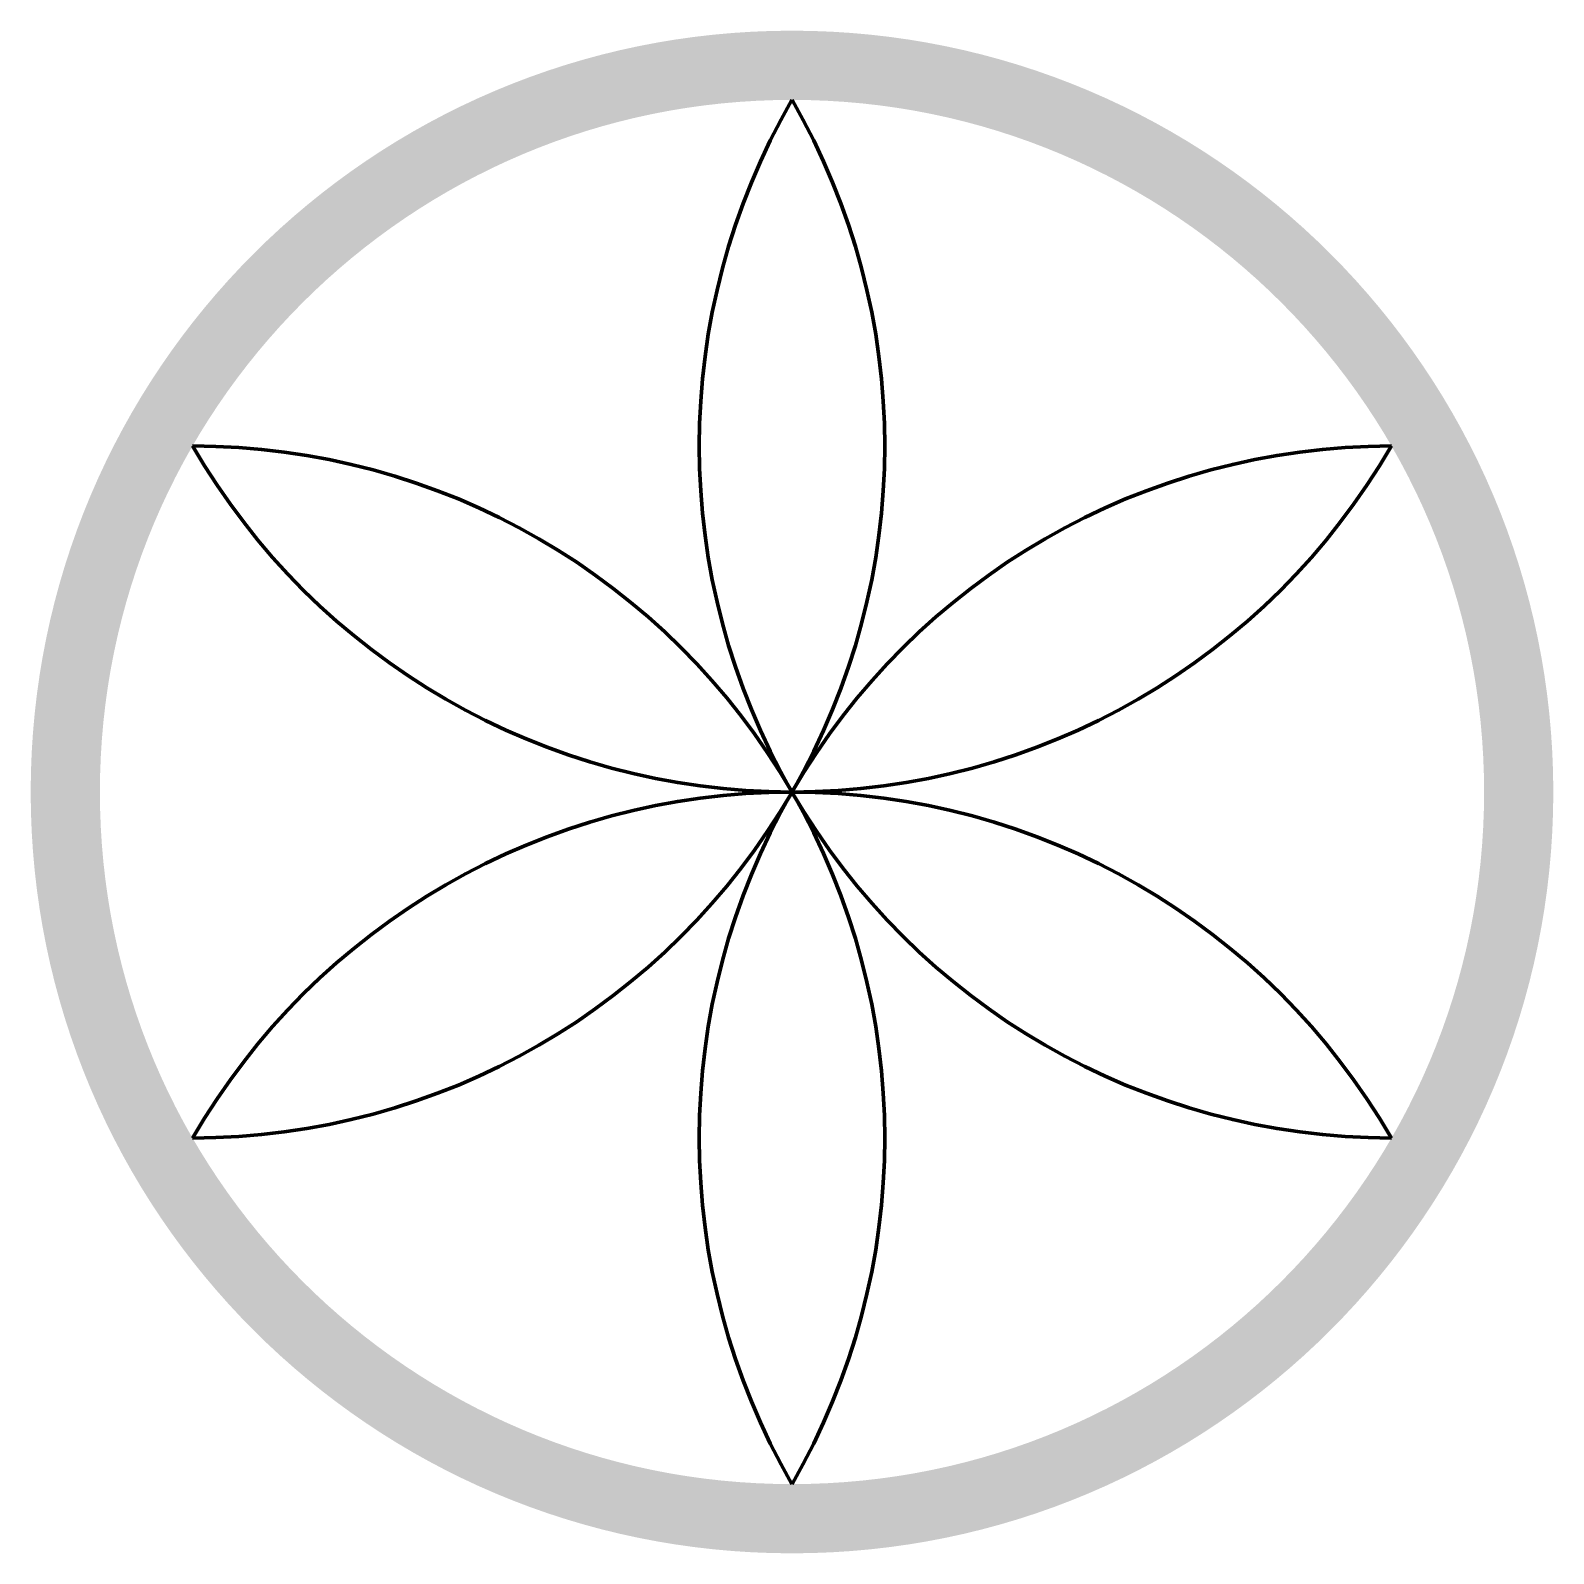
# Model space of a CAD drawing. Header units: millimetres. Extents: x -110 to 110, y -110 to 110.
import ezdxf

# ---------------------------------------------------------------- set-up
doc = ezdxf.new("R2010")
doc.units = ezdxf.units.MM
doc.layers.add('cercle_int', color=43, linetype='Continuous', lineweight=25, true_color=0xd6b58d)
doc.layers.add('traits_int', color=43, linetype='Continuous', lineweight=211, true_color=0xd6b58d)

msp = doc.modelspace()

# ---------------------------------------------------------------- hatches: boundary and pattern name
at = {"layer": 'cercle_int', "transparency": 33554687}
h = msp.add_hatch(color=256, dxfattribs=at)
edge = h.paths.add_edge_path(flags=0)
edge.add_arc((0, 0), 110, 0, 360)
edge = h.paths.add_edge_path(flags=0)
edge.add_arc((0, 0), 100, 0, 360)

# ---------------------------------------------------------------- linework, layer by layer
at = {"layer": 'traits_int'}
for centre, start, end in [((86.6, 50), 150, 210), ((-86.6, 50), 330, 30), ((0, 100), 210, 270), ((-86.6, -50), 30, 90), ((86.6, -50), 90, 150), ((0, 100), 270, 330), ((-86.6, 50), 270, 330), ((0, -100), 90, 150), ((-86.6, -50), 330, 30), ((0, -100), 30, 90), ((86.6, -50), 150, 210), ((86.6, 50), 210, 270)]:
    msp.add_arc(centre, 100, start, end, dxfattribs=at)

doc.saveas('drawing.dxf')
